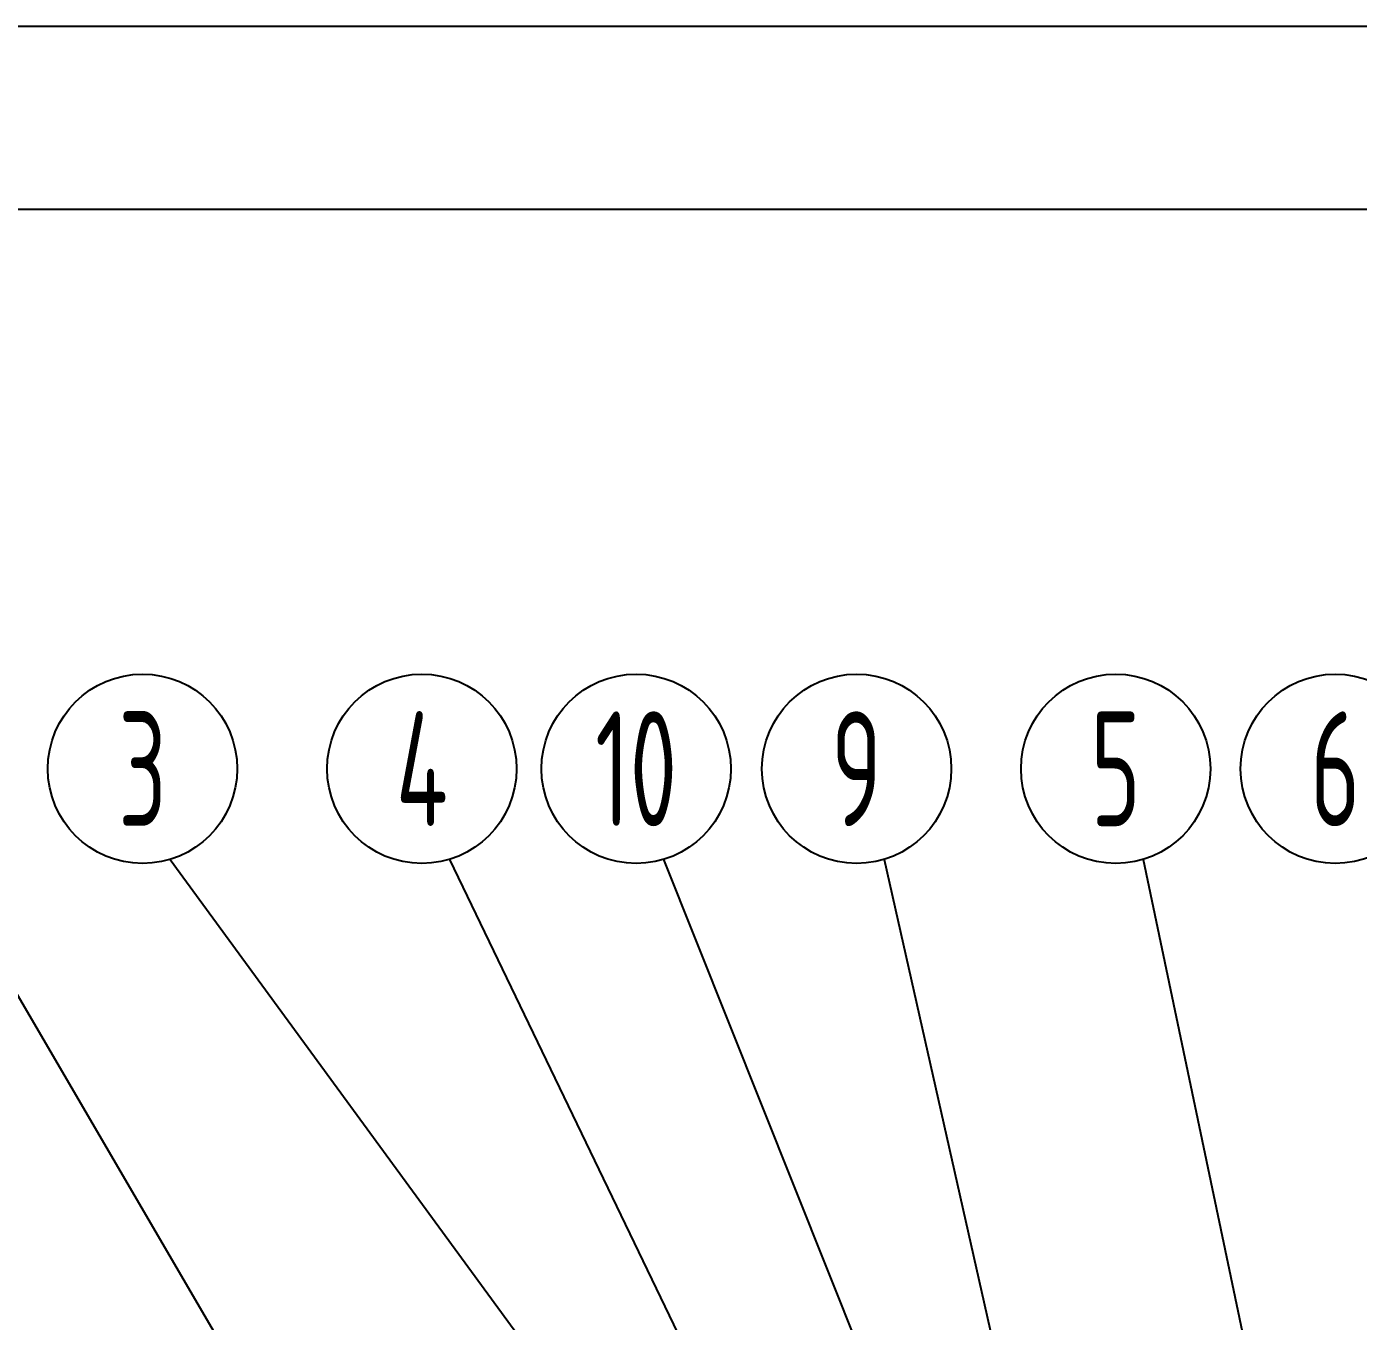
# Model space of a CAD drawing. Header units: millimetres. Extents: x 35720 to 50764, y -47170 to -36532.
# Drawn here: x 39951 to 41256, y -37801 to -36532 of the extents above; entities that cross this region are included whole.
import ezdxf
from ezdxf.enums import TextEntityAlignment as Align

# ---------------------------------------------------------------- set-up
doc = ezdxf.new("R2010")
doc.units = ezdxf.units.MM
doc.header["$LTSCALE"] = 13
doc.layers.add('08', color=1, linetype='Continuous')
doc.layers.add('粗实线', color=4, linetype='Continuous')
doc.layers.add('11', color=3, linetype='Continuous', lineweight=18)
doc.layers.add('标注、文本', color=3, linetype='Continuous', lineweight=25)
doc.styles.get("Standard").update_dxf_attribs({"font": 'gbenor.shx', "bigfont": 'gbcbig.shx'})

msp = doc.modelspace()

# ---------------------------------------------------------------- linework, layer by layer
at = {"layer": '08', "color": 3}
for p, q in [((39864.574, -37348.367), (40633.872, -38666.321)), ((40091.767, -37348.367), (40773.252, -38279.723)), ((40365.489, -37348.367), (41073.679, -38816.88)), ((40575.522, -37348.367), (41105.181, -38676.88)), ((40791.593, -37348.367), (41011.019, -38321.88)), ((41045.523, -37348.367), (41241.019, -38281.88))]:
    msp.add_line(p, q, dxfattribs=at)
for centre in [(40064.807, -37259.558), (40338.529, -37259.558), (40548.562, -37259.558), (40764.633, -37259.558), (41018.564, -37259.558), (41233.76, -37259.558)]:
    msp.add_circle(centre, 92.811, dxfattribs=at)
at = {"layer": '标注、文本'}
msp.add_line((50763.8, -36532.132), (35719.769, -36532.132), dxfattribs=at)
at = {"layer": '粗实线'}
msp.add_line((50584.704, -36711.227), (36615.247, -36711.227), dxfattribs=at)

# ---------------------------------------------------------------- texts
at = {"layer": '11', "width": 0.707}
for s, p in [('3', (40064.807, -37259.558)), ('4', (40338.529, -37259.558)), ('10', (40548.562, -37259.558)), ('9', (40764.633, -37259.558)), ('5', (41018.564, -37259.558)), ('6', (41233.76, -37259.558))]:
    msp.add_text(s, height=112.5, dxfattribs=at).set_placement(p, align=Align.MIDDLE_CENTER)

doc.saveas('drawing.dxf')
